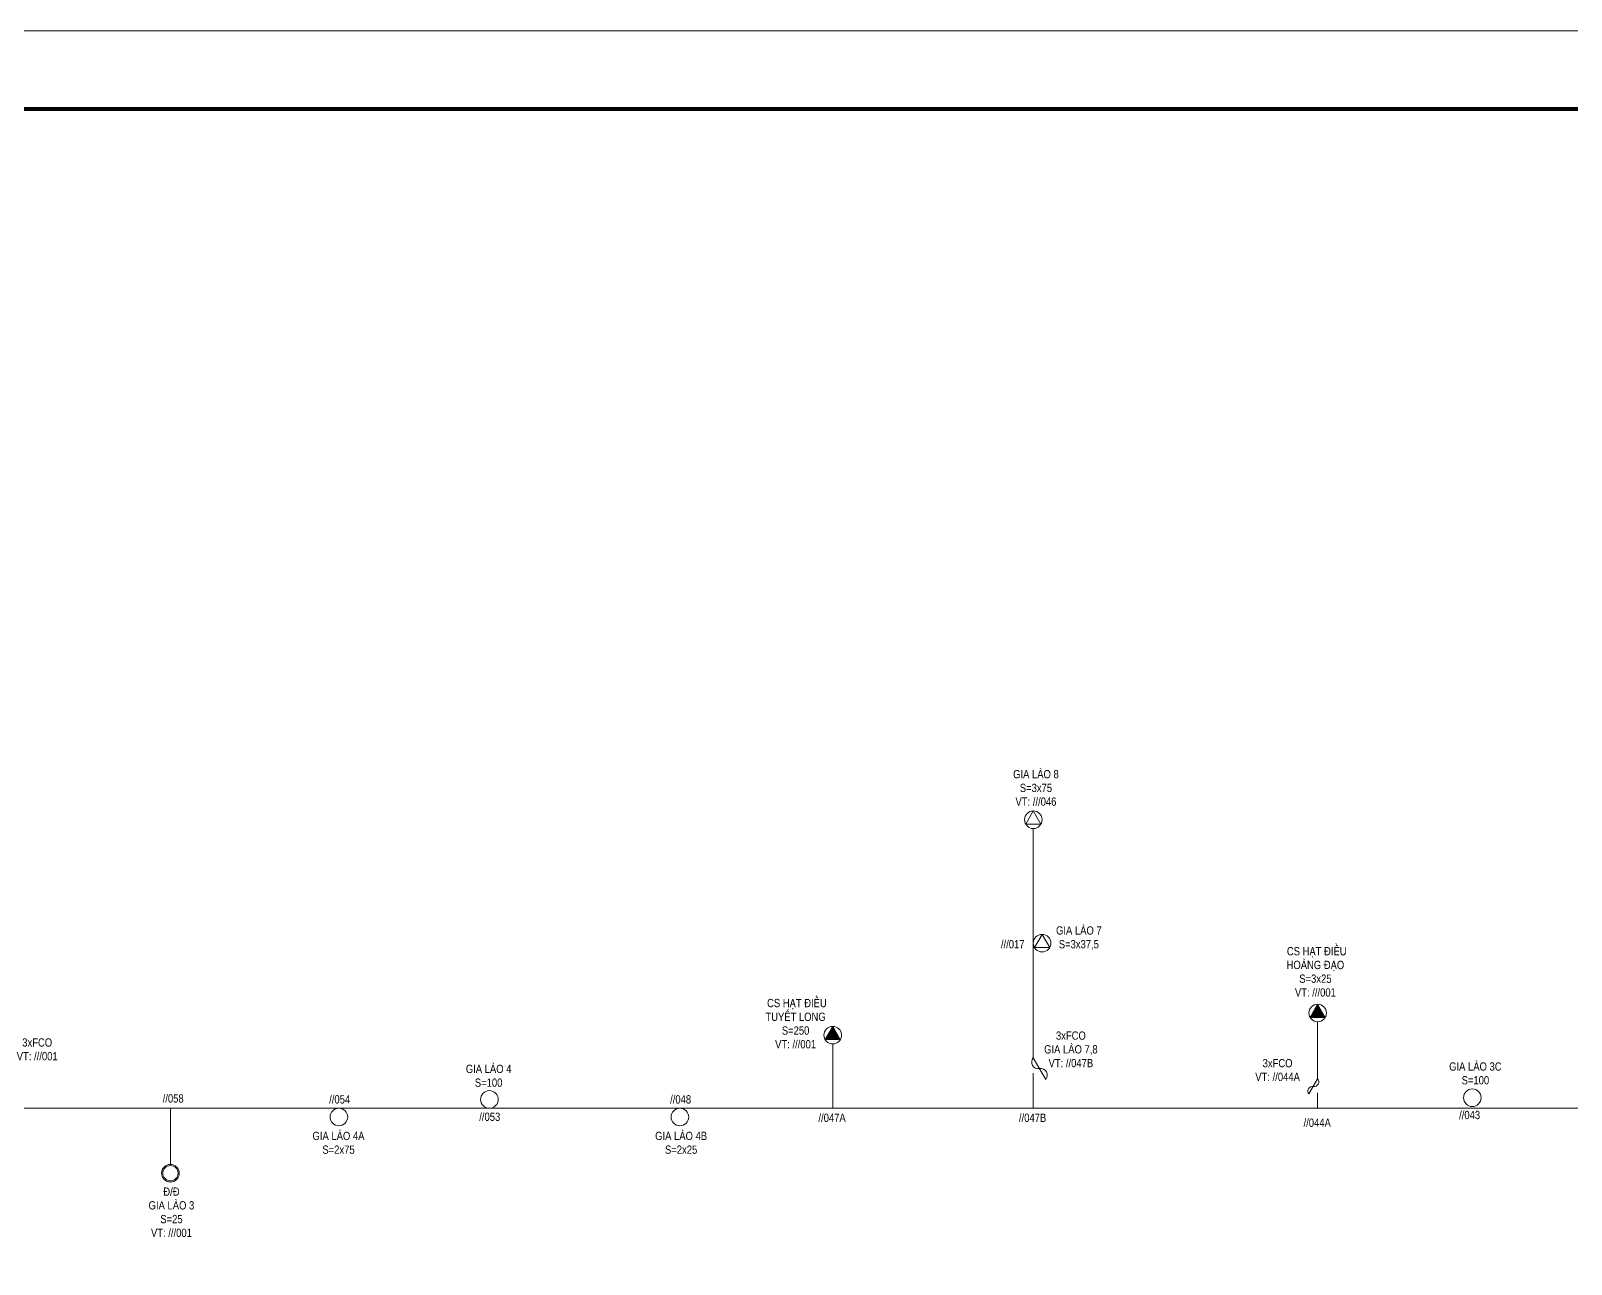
# Model space of a CAD drawing. Header units: inches. Extents: x 3694 to 9715, y -885 to 919.
# Drawn here: x 7496.7 to 7890.6, y 603 to 918.5 of the extents above; entities that cross this region are included whole.
import ezdxf

# ---------------------------------------------------------------- set-up
doc = ezdxf.new("R2010")
doc.units = ezdxf.units.IN
doc.header["$LTSCALE"] = 0.2
doc.header["$MEASUREMENT"] = 0
doc.layers.get('0').update_dxf_attribs({"lineweight": 5})
for name, color, linetype, lineweight in [('Khung', 7, 'Continuous', 13), ('TBA', 5, 'Continuous', 9), ('Text', 7, 'Continuous', 9), ('Thiet bi', 3, 'Continuous', 9), ('Tuyen 471', 3, 'Continuous', 13)]:
    doc.layers.add(name, color=color, linetype=linetype, lineweight=lineweight)
doc.styles.add('V-H-C', font='VHELVCN_0.TTF')

# ---------------------------------------------------------------- blocks, each defined once
blk = doc.blocks.new('TBA 3P')
at = {"color": 0}
blk.add_lwpolyline([(0, 1.6, 0, 1.39, 0), (0, 0.4, 0, 0, 0)], format="xyseb", dxfattribs=at)
blk.add_lwpolyline([(-0.69, 0.4), (0.69, 0.4), (0, 1.6)], close=True, dxfattribs=at)
blk.add_circle((0, 0.8), 0.8, dxfattribs=at)
blk = doc.blocks.new('TBA 1P')
at = {"color": 0}
blk.add_circle((0, 0.8), 0.8, dxfattribs=at)
blk = doc.blocks.new('FCO')
at = {"color": 0}
blk.add_lwpolyline([(0, 0, 0.707499), (0.8, 0.8, -0.707499), (1.6, 1.6, -5.301682)], format="xyb", dxfattribs=at)
blk.add_lwpolyline([(0, 0), (1.6, 1.6)], dxfattribs=at)

msp = doc.modelspace()

# ---------------------------------------------------------------- linework, layer by layer
at = {"layer": 'Khung'}
msp.add_lwpolyline([(6760.27, 918.53), (9715.27, 918.53), (9715.27, -836.47), (6760.27, -836.47)], close=True, dxfattribs=at)
at = {"layer": 'Khung', "const_width": 1}
msp.add_lwpolyline([(6780.27, 898.53), (9695.27, 898.53), (9695.27, -816.47), (6780.27, -816.47)], close=True, dxfattribs=at)
at = {"layer": 'TBA', "color": 3}
for points in [[(7753.08, 718.97), (7751.13, 715.6), (7755.03, 715.6)], [(7755.33, 687.39), (7753.38, 684.02), (7757.28, 684.02)]]:
    msp.add_lwpolyline(points, close=True, dxfattribs=at)
at = {"layer": 'TBA', "color": 3, "ltscale": 2}
for centre in [(7753.08, 716.72), (7755.33, 685.14)]:
    msp.add_circle(centre, 2.25, dxfattribs=at)
at = {"layer": 'TBA', "color": 3}
for radius in [2.25, 1.95]:
    msp.add_circle((7532.42, 626.29), radius, dxfattribs=at)
at = {"layer": 'Tuyen 471'}
for p, q in [((7701.79, 642.92), (7701.79, 659.36)), ((8056.35, 642.92), (7208.87, 642.92))]:
    msp.add_line(p, q, dxfattribs=at)
for points in [[(7753.08, 655.81), (7753.08, 714.47)], [(7825.8, 650.42), (7825.8, 665.04), (7825.8, 665.04)], [(7753.08, 642.92), (7753.08, 651.85)], [(7825.8, 646.87), (7825.8, 642.92)], [(7532.42, 642.92), (7532.42, 628.54)]]:
    msp.add_lwpolyline(points, dxfattribs=at)

# ---------------------------------------------------------------- block references
at = {"layer": 'TBA', "color": 3, "xscale": 2.809729812779551, "yscale": 2.809729812778642, "zscale": 2.809729812779032}
for p in [(7825.8, 665.04), (7701.79, 659.36)]:
    msp.add_blockref('TBA 3P', p, dxfattribs=at)
at = {"layer": 'TBA', "color": 3, "xscale": 2.809729812778642, "yscale": 2.809729812778642, "zscale": 2.809729812779032, "rotation": 90}
for p in [(7616.24, 645.17), (7867.61, 645.6), (7577.75, 640.68), (7664.95, 640.68)]:
    msp.add_blockref('TBA 1P', p, dxfattribs=at)
at = {"layer": 'Thiet bi', "color": 3}
for p, xscale, yscale, zscale, rotation in [((7753.08, 655.81), 2.809729812778731, 2.809729812778642, 2.809729812779032, 254.9999999999864), ((7825.8, 650.42), -1.966850205163003, 1.966850205163155, 1.966850205162701, 105.0000000000057)]:
    msp.add_blockref('FCO', p, dxfattribs=dict(at, xscale=xscale, yscale=yscale, zscale=zscale, rotation=rotation))

# ---------------------------------------------------------------- texts
at = {"layer": 'Text', "attachment_point": 5, "style": 'V-H-C'}
for s, insert, char_height, width in [('GIA LAØO 8\\PS=3x75\\PVT: ///046', (7753.76, 724.85), 2.107, 28.1807), ('GIA LAØO 7\\PS=3x37,5', (7764.73, 686.44), 2.107, 28.1807), ('///017', (7747.82, 684.86), 2.107, 18.1328), (' CS HAÏT ÑIEÀU\\PHOAØNG ÑAÏO\\PS=3x25\\PVT: ///001', (7825.22, 677.8), 2.1073, 29.0877), (' CS HAÏT ÑIEÀU\\PTUYEÁT LONG\\PS=250\\PVT: ///001', (7692.29, 664.54), 2.1073, 29.0877), ('3xFCO\\PGIA LAØO 7,8\\PVT: //047B', (7762.69, 657.97), 2.1073, 18.1328), ('3xFCO\\PVT: ///001', (7498.35, 657.97), 2.107, 18.1328), ('GIA LAØO 4\\PS=100', (7613.79, 651.21), 2.107, 28.1807), ('3xFCO\\PVT: //044A', (7815.55, 652.68), 2.107, 38.8687), ('GIA LAØO 3C\\PS=100', (7866.13, 651.82), 2.1073, 28.1807), ('//058', (7533.12, 645.41), 2.107, 28.1807), ('//054', (7575.7, 645.17), 2.107, 28.1807), ('//048', (7662.89, 645.17), 2.107, 28.1807), ('//043', (7864.66, 641.18), 2.107, 28.1807), ('//053', (7614.08, 640.72), 2.107, 28.1807), ('//047A', (7701.62, 640.46), 2.107, 28.1807), ('//047B', (7752.9, 640.46), 2.107, 28.1807), ('//044A', (7825.68, 639.2), 2.107, 7.0465), ('GIA LAØO 4A\\PS=2x75', (7575.4, 634.07), 2.1073, 28.1807), ('GIA LAØO 4B\\PS=2x25', (7663.02, 634.07), 2.1073, 32.4658), ('Ñ/Ñ\\PGIA LAØO 3\\PS=25\\PVT: ///001', (7532.68, 616.31), 2.107, 28.1807)]:
    msp.add_mtext(s, dxfattribs=dict(at, insert=insert, char_height=char_height, width=width))

doc.saveas('drawing.dxf')
